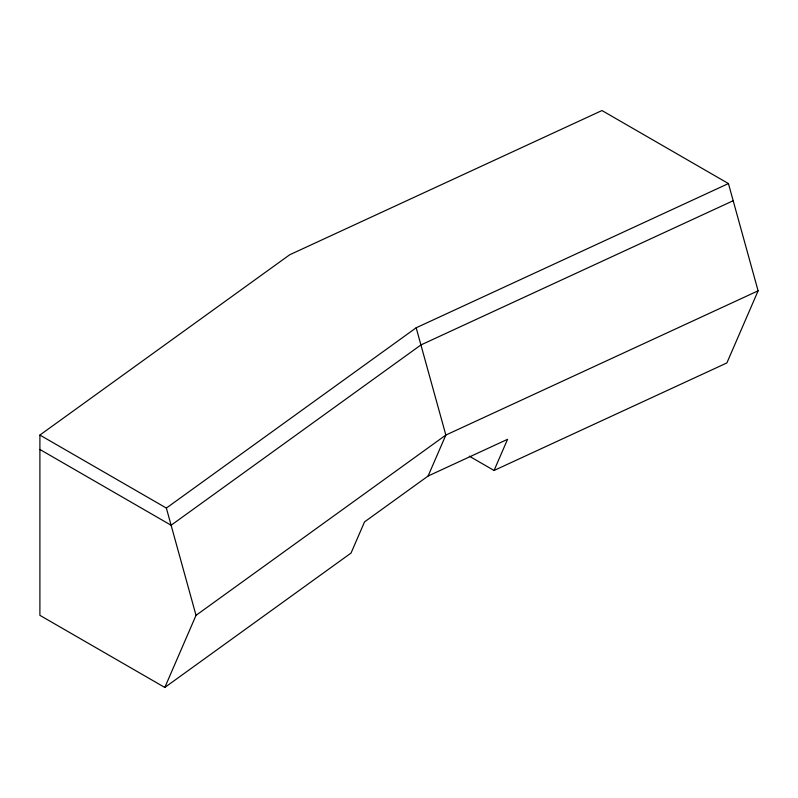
<?xml version="1.0" encoding="UTF-8"?>
<svg xmlns="http://www.w3.org/2000/svg" width="798" height="798" viewBox="0 0 798 798"><rect width="100%" height="100%" fill="white"/><g stroke="black" fill="none" stroke-linecap="round" stroke-linejoin="round"><path stroke-width="1.2" d="M164.807 687.457L196.029 615.338L445.843 435.06L758.1 290.831L728.434 183.56L601.971 110.543L289.704 254.771L39.9 435.06L39.9 615.338L164.807 687.457L351.05 553.044L364.536 521.892L428.107 476.017L507.558 439.319L494.062 470.471L469.304 456.177M428.107 476.017L445.843 435.06L416.177 327.788L728.434 183.56M758.1 290.831L726.878 362.94L494.062 470.471M39.9 435.06L166.363 508.067L416.177 327.788M733.182 200.727L420.925 344.945L171.111 525.234L39.9 449.474M166.363 508.067L196.029 615.338"/></g></svg>
